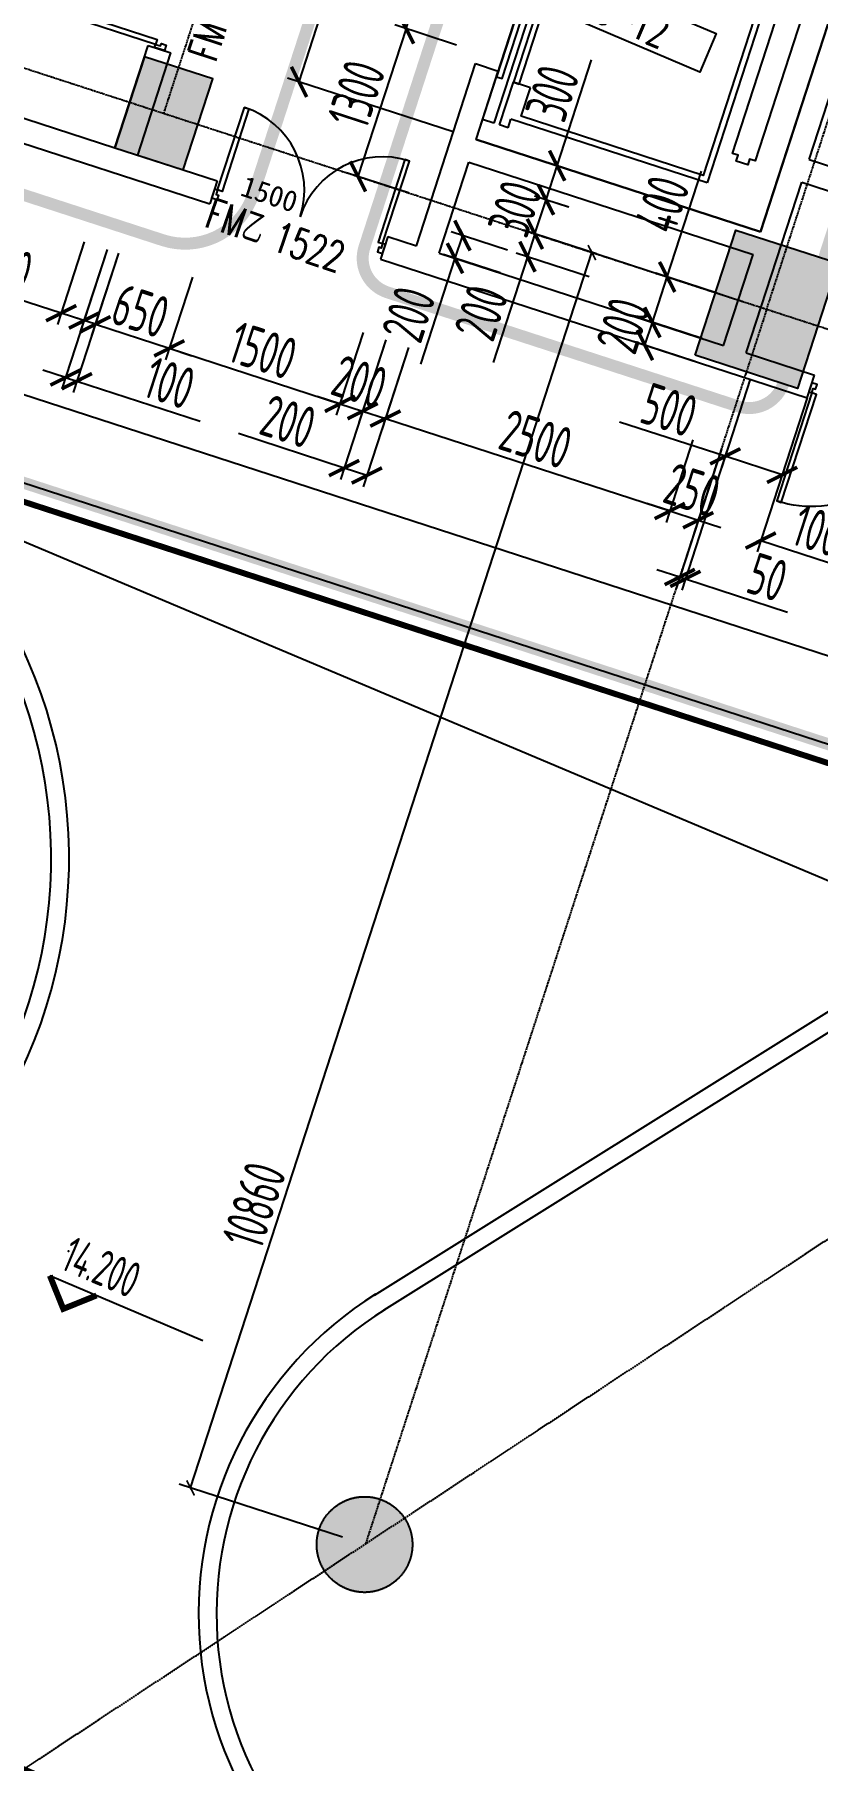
# Model space of a CAD drawing. Extents: x 11778731 to 12007717, y -6694179 to -6314888.
# Drawn here: x 11940898 to 11947444, y -6411741 to -6397310 of the extents above; entities that cross this region are included whole.
import ezdxf
from ezdxf.enums import TextEntityAlignment as Align
from ezdxf.xclip import XClip

# ---------------------------------------------------------------- set-up
doc = ezdxf.new("R2010")
doc.units = 0
doc.header["$LTSCALE"] = 10
doc.header["$MEASUREMENT"] = 0
doc.header["$XCLIPFRAME"] = 0
for name, pattern in [('A3-RG-axis-100$0$CENTER', [2, 1.25, -0.25, 0.25, -0.25]), ('A3-RI-5F$0$DASH', [0.35, 0.25, -0.1]), ('A3-RI-5F$0$DASHDOT', [1, 0.5, -0.25, 0, -0.25]), ('DASHED2', [0.375, 0.25, -0.125])]:
    doc.linetypes.add(name, pattern=pattern)
for name, color, linetype in [('A-CLOD', 200, 'Continuous'), ('A3-RB-5F-100$0$A-DIMS-100', 1, 'Continuous'), ('A3-RG-axis-100$0$A-DIMS-100', 1, 'Continuous'), ('A3-RG-axis-100$0$A-GRID', 1, 'A3-RG-axis-100$0$CENTER'), ('A3-RI-5F$0$0M-FIRE', 30, 'A3-RI-5F$0$DASHDOT'), ('A3-RI-5F$0$A-1-10-01~10(B1~wd)$0$A-EVTR', 3, 'Continuous'), ('A3-RI-5F$0$A-DOOR', 32, 'Continuous'), ('A3-RI-5F$0$A-EVTR', 3, 'Continuous'), ('A3-RI-5F$0$A-FLOR', 2, 'Continuous'), ('A3-RI-5F$0$A-STRS-HRAL', 80, 'Continuous'), ('A3-RI-5F$0$A-SYMB-VOID', 35, 'Continuous'), ('A3-RI-5F$0$A-WALL', 7, 'Continuous'), ('A3-RS-1F$0$A-HATH-GRAY', 8, 'Continuous'), ('A3-RS-1F$0$A-WALL', 7, 'Continuous'), ('A3-SYMB-5F-100$0$A-SYMB', 4, 'Continuous'), ('A3-SYMB-5F-100$0$A-SYMB-DOOR', 3, 'Continuous'), ('A3-SYMB-5F-100$0$A-SYMB-DOOR1', 3, 'Continuous'), ('A3-SYMB-5F-100$0$A-SYMB-DOOR2', 3, 'Continuous'), ('A3-SYMB-5F-100$0$A-SYMB-DOOR3', 3, 'Continuous'), ('A3-SYMB-5F-100$0$A-SYMB-NUMB-T', 4, 'Continuous')]:
    doc.layers.add(name, color=color, linetype=linetype)
doc.styles.add('A3-RB-5F-100$0$XD2008', font='xd-hzs.shx', dxfattribs={"width": 0.7, "bigfont": 'xd-hztxt.shx'})
doc.styles.add('A3-RG-axis-100$0$XD2008', font='xd-hzs.shx', dxfattribs={"width": 0.7, "bigfont": 'xd-hztxt.shx'})
doc.styles.add('A3-RI-5F$0$Standard', font='')
doc.styles.add('A3-SYMB-5F-100$0$ECADI-TXT', font='simplex.shx', dxfattribs={"bigfont": 'hztxt.shx'})
doc.styles.add('A3-SYMB-5F-100$0$XD2008', font='hzs.shx', dxfattribs={"width": 0.7, "bigfont": 'hztxt.shx'})
doc.styles.get('A3-RI-5F$0$Standard').set_extended_font_data('SimSun')
doc.dimstyles.new('A3-RB-5F-100$0$XD100$0', dxfattribs={"dimscale": 100, "dimtxt": 3.5, "dimasz": 2, "dimexe": 1, "dimexo": 2, "dimgap": 0.5, "dimtad": 1, "dimdec": 0, "dimdsep": 46, "dimtxsty": 'A3-RB-5F-100$0$XD2008', "dimblk1": 'A3-RB-5F-100$0$_ARCHTICK', "dimblk2": 'A3-RB-5F-100$0$_ARCHTICK', "dimsah": 1, "dimcen": 2.5, "dimclrt": 4, "dimaunit": 1, "dimadec": 0, "dimazin": 0, "dimtfac": 1, "dimtdec": 0, "dimtix": 1, "dimtmove": 0, "dimatfit": 3, "dimfxl": 0, "dimtolj": 1, "dimtzin": 0, "dimarcsym": 0})
doc.dimstyles.new('A3-RG-axis-100$0$XD100$0', dxfattribs={"dimscale": 100, "dimtxt": 3.5, "dimasz": 1, "dimexe": 1, "dimexo": 2, "dimgap": 0.5, "dimtad": 1, "dimdec": 0, "dimdsep": 46, "dimtxsty": 'A3-RG-axis-100$0$XD2008', "dimblk1": 'A3-RG-axis-100$0$_ARCHTICK', "dimblk2": 'A3-RG-axis-100$0$_ARCHTICK', "dimsah": 1, "dimcen": 2.5, "dimclrt": 4, "dimaunit": 1, "dimadec": 0, "dimazin": 0, "dimtfac": 1, "dimtdec": 0, "dimtix": 1, "dimtmove": 0, "dimatfit": 3, "dimfxl": 0, "dimtolj": 1, "dimtzin": 0, "dimarcsym": 0})

# ---------------------------------------------------------------- blocks, each defined once
blk = doc.blocks.new('A3-RI-5F$0$J-双扇门-1500')
for points in [[(25, 80), (25, 805), (65, 805), (65, 80)], [(1475, 80), (1475, 805), (1435, 805), (1435, 80)], [(0, 80), (25, 80), (25, 40), (45, 40), (45, 0), (0, 0)], [(1500, 80), (1475, 80), (1475, 40), (1455, 40), (1455, 0), (1500, 0)]]:
    blk.add_lwpolyline(points, close=True)
for centre, start, end in [((25, 80), 0, 90), ((1475, 80), 90, 180)]:
    blk.add_arc(centre, 725, start, end)
at = {"layer": 'Defpoints', "style": 'A3-RI-5F$0$Standard'}
blk.add_text('1500', height=175, rotation=360, dxfattribs=at).set_placement((210, 94))
blk = doc.blocks.new('A3-RI-5F$0$J-子母门-1300')
for points in [[(-73, 87), (-73, 899), (-30, 899), (-30, 87)], [(1130, 87), (1130, 520), (1173, 520), (1173, 87)], [(-100, 87), (-73, 87), (-73, 43), (-51, 43), (-51, 0), (-100, 0)], [(1200, 87), (1173, 87), (1173, 43), (1151, 43), (1151, 0), (1200, 0)]]:
    blk.add_lwpolyline(points, close=True)
for centre, radius, start, end in [((-73, 87), 812, 0, 90), ((1173, 87), 433, 90, 180)]:
    blk.add_arc(centre, radius, start, end)
at = {"layer": 'Defpoints', "style": 'A3-RI-5F$0$Standard'}
blk.add_text('1300', height=175, rotation=360, dxfattribs=at).set_placement((105, 72))
blk = doc.blocks.new('A3-RI-5F$0$2')
at = {"layer": 'A3-RI-5F$0$A-1-10-01~10(B1~wd)$0$A-EVTR'}
for p, q in [((2275, 2475), (2350, 2475)), ((2275, 2475), (2275, 2400)), ((2350, 2475), (2350, 2100)), ((2400, 225), (2400, 2475)), ((2400, 2475), (2500, 2475)), ((550, 300), (550, 2400)), ((550, 2400), (2275, 2400)), ((2200, 2100), (2350, 2100)), ((2200, 600), (2350, 600)), ((2350, 600), (2350, 225)), ((2275, 300), (550, 300)), ((2275, 300), (2275, 225)), ((2350, 225), (2275, 225)), ((2500, 225), (2400, 225))]:
    blk.add_line(p, q, dxfattribs=at)
for points in [[(0, 2650), (2500, 2650), (2500, 50), (0, 50)], [(375, 600), (375, 550), (275, 550), (275, 600), (225, 600), (225, 2100), (275, 2100), (275, 2150), (375, 2150), (375, 2100), (425, 2100), (425, 600)], [(2300, 1350), (2350, 1350), (2350, 2100), (2300, 2100)], [(2450, 1350), (2500, 1350), (2500, 2100), (2450, 2100)], [(2300, 1350), (2350, 1350), (2350, 600), (2300, 600)], [(2450, 1350), (2500, 1350), (2500, 600), (2450, 600)]]:
    blk.add_lwpolyline(points, close=True, dxfattribs=at)
blk.add_lwpolyline([(2200, 600), (2200, 350), (600, 350), (600, 2350), (2200, 2350), (2200, 2100)], dxfattribs=at)
blk = doc.blocks.new('A3-RI-5F$0$J-单扇门-1000')
for points in [[(-1000, -40), (-975, -40), (-975, 0), (-955, 0), (-955, 40), (-1000, 40)], [(0, -40), (-25, -40), (-25, 0), (-45, 0), (-45, 40), (0, 40)], [(-25, -40), (-25, -990), (-65, -990), (-65, -40)]]:
    blk.add_lwpolyline(points, close=True)
blk.add_arc((-25, -40), 950, 180, 270)
at = {"layer": 'Defpoints', "style": 'A3-RI-5F$0$Standard'}
blk.add_text('1000', height=175, rotation=360, dxfattribs=at).set_placement((-694, -218))
blk = doc.blocks.new('A3-RI-5F')
at = {"layer": 'A3-RI-5F$0$0M-FIRE', "const_width": 100}
blk.add_lwpolyline([(11967013, -6415253), (11967354, -6411246, 0.324925), (11965868, -6409201), (11937492, -6399981, 0.61964), (11935339, -6402015), (11936340, -6405264)], format="xyb", dxfattribs=at)
at = {"layer": 'A3-RI-5F$0$A-FLOR', "linetype": 'A3-RI-5F$0$DASH', "const_width": 50}
blk.add_lwpolyline([(11935482, -6401971), (11937485, -6408472, 0.221145), (11940310, -6411603), (11961152, -6420450, 0.509626), (11966700, -6417115), (11967196, -6411420, 0.349186), (11965822, -6409344), (11937379, -6400103, 0.607532), (11935482, -6401971)], format="xyb", close=True, dxfattribs=at)
at = {"layer": 'A3-RI-5F$0$A-STRS-HRAL'}
for p, q in [((11937492, -6399981), (11965868, -6409201)), ((11937379, -6400103), (11965822, -6409344))]:
    blk.add_line(p, q, dxfattribs=at)
at = {"layer": 'A3-RI-5F$0$A-STRS-HRAL', "color": 8}
for p, q in [((11943740, -6407850), (11948246, -6405034)), ((11948325, -6405161), (11943819, -6407977))]:
    blk.add_line(p, q, dxfattribs=at)
for centre, radius, start, end in [((11937037, -6404197), 4150, 302, 72), ((11937037, -6404197), 4000, 302, 72), ((11945419, -6410513), 3150, 122, 245.6181), ((11945419, -6410513), 3000, 122, 245.584)]:
    blk.add_arc(centre, radius, start, end, dxfattribs=at)
at = {"layer": 'A3-RI-5F$0$A-SYMB-VOID'}
blk.add_lwpolyline([(11937378, -6400103), (11964235, -6411426), (11964776, -6420196)], dxfattribs=at)
at = {"layer": 'A3-RI-5F$0$A-WALL'}
for p, q in [((11934565, -6396192), (11942364, -6398726)), ((11946967, -6398959), (11947770, -6396487)), ((11947374, -6398355), (11947930, -6396644)), ((11938146, -6397145), (11941570, -6398257)), ((11941570, -6398257), (11941848, -6397401)), ((11941848, -6397401), (11942038, -6397463)), ((11941760, -6398319), (11942038, -6397463)), ((11944090, -6399076), (11944585, -6397554)), ((11944585, -6397554), (11944775, -6397616)), ((11944585, -6397554), (11944775, -6397616)), ((11944589, -6398187), (11944775, -6397616)), ((11944589, -6398187), (11946967, -6398959)), ((11941760, -6398319), (11942426, -6398535)), ((11944280, -6399138), (11944528, -6398377)), ((11944528, -6398377), (11946905, -6399150)), ((11947374, -6398355), (11952081, -6399885)), ((11942426, -6398535), (11942364, -6398726)), ((11946848, -6399972), (11947312, -6398546)), ((11947312, -6398546), (11952019, -6400075)), ((11943852, -6398999), (11943791, -6399189)), ((11943852, -6398999), (11944090, -6399076)), ((11944280, -6399138), (11946658, -6399910)), ((11943791, -6399189), (11947357, -6400348)), ((11946658, -6399910), (11946905, -6399150)), ((11946848, -6399972), (11947419, -6400158)), ((11947357, -6400348), (11947419, -6400158))]:
    blk.add_line(p, q, dxfattribs=at)
at = {"layer": 'A3-RI-5F$0$A-DOOR'}
for name, p, rotation in [('A3-RI-5F$0$J-子母门-1300', (11942015, -6397350), 71.99999999805794), ('A3-RI-5F$0$J-双扇门-1500', (11942380, -6398678), 341.9999999999019)]:
    blk.add_blockref(name, p, dxfattribs=dict(at, rotation=rotation))
at = {"layer": 'A3-RI-5F$0$A-DOOR', "xscale": -1, "rotation": 341.9997067485441}
blk.add_blockref('A3-RI-5F$0$J-单扇门-1000', (11947385, -6400261), dxfattribs=at)
at = {"layer": 'A3-RI-5F$0$A-EVTR', "rotation": 162.0000000030334}
blk.add_blockref('A3-RI-5F$0$2', (11947786, -6396439), dxfattribs=at)
blk = doc.blocks.new('A3-RG-axis-100$0$_ARCHTICK')
at = {"color": 0, "linetype": 'ByBlock', "const_width": 0.15}
blk.add_lwpolyline([(-0.5, -0.5), (0.5, 0.5)], dxfattribs=at)
blk = doc.blocks.new('*D301')
at = {"layer": 'A3-RG-axis-100$0$A-DIMS-100', "color": 0, "lineweight": -2}
for p, q in [((11942202, -6409462), (11945558, -6399134)), ((11946829, -6399547), (11945463, -6399103)), ((11943473, -6409875), (11942107, -6409431))]:
    blk.add_line(p, q, dxfattribs=at)
at = {"layer": 'Defpoints', "color": 0}
for p in [(11945558, -6399134), (11947019, -6399608), (11943663, -6409937)]:
    blk.add_point(p, dxfattribs=at)
at = {"layer": 'A3-RG-axis-100$0$A-DIMS-100', "color": 0, "lineweight": -2, "xscale": 100, "yscale": 100, "zscale": 100}
for p, rotation in [((11945558, -6399134), 71.99999999988194), ((11942202, -6409462), 251.9999999998819)]:
    blk.add_blockref('A3-RG-axis-100$0$_ARCHTICK', p, dxfattribs=dict(at, rotation=rotation))
at = {"layer": 'A3-RG-axis-100$0$A-DIMS-100', "color": 4, "insert": (11942734, -6407098), "char_height": 350, "attachment_point": 5, "rotation": 72, "style": 'A3-RG-axis-100$0$XD2008'}
blk.add_mtext('\\A1;10860', dxfattribs=at)
blk = doc.blocks.new('A3-SYMB-5F-100$0$ECADI-TAG-HGHT（国标）')
at = {"layer": '', "color": 1}
blk.add_line((-2.12, 2.12), (11.77, 2.12), dxfattribs=at)
at = {"color": 1, "const_width": 0.5}
blk.add_lwpolyline([(-2.12, 2.12), (0, 0), (2.12, 2.12)], dxfattribs=at)
at = {"color": 1}
blk.add_point((-1.48, 4.6), dxfattribs=at)
at = {"style": 'A3-SYMB-5F-100$0$XD2008', "width": 0.7}
blk.add_attdef('FL', text='', height=3, dxfattribs=at).set_placement((-2.69, 2.97), align=Align.RIGHT)
for tag, p in [('F.F.L.', (2.28, 2.97)), ('T.O.S.', (2.28, -1.1))]:
    blk.add_attdef(tag, p, '', height=3, dxfattribs=at)
blk = doc.blocks.new('A3-SYMB-5F-100$0$ECADI-TAG-DOOR')
at = {"layer": 'A3-SYMB-5F-100$0$A-SYMB-DOOR', "style": 'A3-SYMB-5F-100$0$ECADI-TXT', "width": 0.7}
for tag, p in [('门窗主编号1', (-6.41, 7.26)), ('门窗主编号2', (2.08, 7.26))]:
    blk.add_attdef(tag, p, '', height=2.5, dxfattribs=at)
at = {"layer": 'A3-SYMB-5F-100$0$A-SYMB-DOOR', "style": 'A3-SYMB-5F-100$0$ECADI-TXT', "width": 0.7, "flags": 1}
for tag, p in [('洞口尺寸(宽X高)', (-6.42, 1.62)), ('备注', (-6.39, -1.21))]:
    blk.add_attdef(tag, p, '', height=2.5, dxfattribs=at)
at = {"layer": 'A3-SYMB-5F-100$0$A-SYMB-DOOR1', "style": 'A3-SYMB-5F-100$0$ECADI-TXT', "width": 0.7}
blk.add_attdef('门窗辅编号1', (-6.41, 4.41), '', height=2.5, dxfattribs=at)
at = {"layer": 'A3-SYMB-5F-100$0$A-SYMB-DOOR2', "style": 'A3-SYMB-5F-100$0$ECADI-TXT', "width": 0.7}
blk.add_attdef('门窗辅编号2', (-2.86, 4.41), '', height=2.5, dxfattribs=at)
at = {"layer": 'A3-SYMB-5F-100$0$A-SYMB-DOOR3', "style": 'A3-SYMB-5F-100$0$ECADI-TXT', "width": 0.7}
blk.add_attdef('门窗辅编号3', (2.32, 4.41), '', height=2.5, dxfattribs=at)
blk = doc.blocks.new('A3-SYMB-5F-100$0$ECADI-TAG-CODE')
at = {"layer": 'A3-SYMB-5F-100$0$A-SYMB-NUMB-T', "color": 1}
blk.add_lwpolyline([(0, 3.5), (15, 3.5), (15, 0), (0, 0)], close=True, dxfattribs=at)
at = {"layer": 'A3-SYMB-5F-100$0$A-SYMB-NUMB-T', "style": 'A3-SYMB-5F-100$0$ECADI-TXT', "width": 0.7}
blk.add_attdef('CODE', text='', height=2.5, dxfattribs=at).set_placement((7.5, 1.75), align=Align.MIDDLE_CENTER)
blk = doc.blocks.new('A3-SYMB-5F-100')
at = {"layer": 'A3-SYMB-5F-100$0$A-SYMB', "xscale": 100.0000000100172, "yscale": 100.0000000002328, "zscale": 100, "rotation": 337}
blk.add_blockref('A3-SYMB-5F-100$0$ECADI-TAG-CODE', (11945078, -6397038), dxfattribs=at).add_auto_attribs({'CODE': 'A3-T2'})
at = {"layer": 'A3-SYMB-5F-100$0$A-SYMB'}
ref = blk.add_blockref('A3-SYMB-5F-100$0$ECADI-TAG-HGHT（国标）', (11941138, -6407965), dxfattribs=dict(at, xscale=99.99999999999999, yscale=99.99999999999999, zscale=99.99999999999997, rotation=337))
ref.add_attrib('F.F.L.', '14.200', (11941103, -6407628), dxfattribs={"layer": '0', "height": 300, "rotation": 337, "style": 'A3-SYMB-5F-100$0$XD2008', "width": 0.7})
at = {"layer": 'A3-SYMB-5F-100$0$A-SYMB-DOOR'}
ref = blk.add_blockref('A3-SYMB-5F-100$0$ECADI-TAG-DOOR', (11943328, -6397092, -333), dxfattribs=dict(at, xscale=99.99999999997296, yscale=100, zscale=100, rotation=71.99999999999999))
ref.add_attrib('门窗主编号1', 'FM乙', dxfattribs={"height": 250, "rotation": 72, "style": 'A3-SYMB-5F-100$0$ECADI-TXT', "width": 0.7}).set_placement((11942564, -6397085, -333), align=Align.RIGHT)
ref.add_attrib('门窗主编号2', '1322', (11942599, -6396992), dxfattribs={"height": 250, "rotation": 72, "style": 'A3-SYMB-5F-100$0$ECADI-TXT', "width": 0.7})
ref = blk.add_blockref('A3-SYMB-5F-100$0$ECADI-TAG-DOOR', (11942756, -6399836, -333), dxfattribs=dict(at, xscale=99.99999999997291, yscale=100, zscale=100, rotation=341.1066567178231))
ref.add_attrib('门窗主编号1', 'FM乙', dxfattribs={"height": 250, "rotation": 341.1067, "style": 'A3-SYMB-5F-100$0$ECADI-TXT', "width": 0.7}).set_placement((11942774, -6399072, -333), align=Align.RIGHT)
ref.add_attrib('门窗主编号2', '1522', (11942867, -6399108), dxfattribs={"height": 250, "rotation": 341.1067, "style": 'A3-SYMB-5F-100$0$ECADI-TXT', "width": 0.7})
blk = doc.blocks.new('A3-RS-1F')
at = {"layer": 'A3-RS-1F$0$A-HATH-GRAY'}
for points in [[(11941817, -6397496), (11941570, -6398257), (11942140, -6398443), (11942387, -6397682)], [(11946761, -6398945), (11946421, -6399991), (11947277, -6400269), (11947617, -6399223)]]:
    blk.add_hatch(color=256, dxfattribs=at).paths.add_polyline_path(points)
h = blk.add_hatch(color=256, dxfattribs=at)
edge = h.paths.add_edge_path()
edge.add_arc((11943657, -6409935), 400, 0, 360)
at = {"layer": 'A3-RS-1F$0$A-WALL'}
for points in [[(11941817, -6397496), (11941570, -6398257), (11942140, -6398443), (11942387, -6397682)], [(11946421, -6399991), (11946761, -6398945), (11947617, -6399223), (11947277, -6400269)]]:
    blk.add_lwpolyline(points, close=True, dxfattribs=at)
blk.add_circle((11943657, -6409935), 400, dxfattribs=at)
blk = doc.blocks.new('A3-RB-5F-100$0$_ARCHTICK')
at = {"color": 0, "linetype": 'ByBlock', "const_width": 0.15}
blk.add_lwpolyline([(-0.5, -0.5), (0.5, 0.5)], dxfattribs=at)
blk = doc.blocks.new('*D966')
at = {"layer": 'A3-RB-5F-100$0$A-DIMS-100', "color": 0, "lineweight": -2}
for p, q in [((11946481, -6399853), (11945968, -6399686)), ((11946001, -6399907), (11946063, -6399717)), ((11946419, -6400043), (11945906, -6399876))]:
    blk.add_line(p, q, dxfattribs=at)
at = {"layer": 'Defpoints', "color": 0}
for p in [(11946063, -6399717), (11946671, -6399915), (11946609, -6400105)]:
    blk.add_point(p, dxfattribs=at)
at = {"layer": 'A3-RB-5F-100$0$A-DIMS-100', "color": 0, "lineweight": -2, "xscale": 200, "yscale": 200, "zscale": 200}
for p, rotation in [((11946063, -6399717), 72.00000000021721), ((11946001, -6399907), 252.0000000002172)]:
    blk.add_blockref('A3-RB-5F-100$0$_ARCHTICK', p, dxfattribs=dict(at, rotation=rotation))
at = {"layer": 'A3-RB-5F-100$0$A-DIMS-100', "color": 4, "insert": (11945818, -6399743), "char_height": 350, "attachment_point": 5, "rotation": 72, "style": 'A3-RB-5F-100$0$XD2008'}
blk.add_mtext('\\A1;200', dxfattribs=at)
blk = doc.blocks.new('*D967')
at = {"layer": 'A3-RB-5F-100$0$A-DIMS-100', "color": 0, "lineweight": -2}
for p, q in [((11946187, -6399337), (11946474, -6398452)), ((11946063, -6399717), (11946187, -6399337)), ((11946605, -6399473), (11946092, -6399306)), ((11946481, -6399853), (11945968, -6399686))]:
    blk.add_line(p, q, dxfattribs=at)
at = {"layer": 'Defpoints', "color": 0}
for p in [(11946187, -6399337), (11946795, -6399534), (11946671, -6399915)]:
    blk.add_point(p, dxfattribs=at)
at = {"layer": 'A3-RB-5F-100$0$A-DIMS-100', "color": 0, "lineweight": -2, "xscale": 200, "yscale": 200, "zscale": 200}
for p, rotation in [((11946187, -6399337), 72.00000000016958), ((11946063, -6399717), 252.0000000001696)]:
    blk.add_blockref('A3-RB-5F-100$0$_ARCHTICK', p, dxfattribs=dict(at, rotation=rotation))
at = {"layer": 'A3-RB-5F-100$0$A-DIMS-100', "color": 4, "insert": (11946147, -6398730), "char_height": 350, "attachment_point": 5, "rotation": 72, "style": 'A3-RB-5F-100$0$XD2008'}
blk.add_mtext('\\A1;400', dxfattribs=at)
blk = doc.blocks.new('*D1074')
at = {"layer": 'A3-RB-5F-100$0$A-DIMS-100', "color": 0, "lineweight": -2}
for p, q in [((11946481, -6399853), (11945968, -6399686)), ((11946001, -6399907), (11946063, -6399717)), ((11946419, -6400043), (11945906, -6399876))]:
    blk.add_line(p, q, dxfattribs=at)
at = {"layer": 'Defpoints', "color": 0}
for p in [(11946063, -6399717), (11946671, -6399915), (11946609, -6400105)]:
    blk.add_point(p, dxfattribs=at)
at = {"layer": 'A3-RB-5F-100$0$A-DIMS-100', "color": 0, "lineweight": -2, "xscale": 200, "yscale": 200, "zscale": 200}
for p, rotation in [((11946063, -6399717), 72.00000000021721), ((11946001, -6399907), 252.0000000002172)]:
    blk.add_blockref('A3-RB-5F-100$0$_ARCHTICK', p, dxfattribs=dict(at, rotation=rotation))
at = {"layer": 'A3-RB-5F-100$0$A-DIMS-100', "color": 4, "insert": (11945818, -6399743), "char_height": 350, "attachment_point": 5, "rotation": 72, "style": 'A3-RB-5F-100$0$XD2008'}
blk.add_mtext('\\A1;200', dxfattribs=at)
blk = doc.blocks.new('*D1075')
at = {"layer": 'A3-RB-5F-100$0$A-DIMS-100', "color": 0, "lineweight": -2}
for p, q in [((11946187, -6399337), (11946474, -6398452)), ((11946063, -6399717), (11946187, -6399337)), ((11946605, -6399473), (11946092, -6399306)), ((11946481, -6399853), (11945968, -6399686))]:
    blk.add_line(p, q, dxfattribs=at)
at = {"layer": 'Defpoints', "color": 0}
for p in [(11946187, -6399337), (11946795, -6399534), (11946671, -6399915)]:
    blk.add_point(p, dxfattribs=at)
at = {"layer": 'A3-RB-5F-100$0$A-DIMS-100', "color": 0, "lineweight": -2, "xscale": 200, "yscale": 200, "zscale": 200}
for p, rotation in [((11946187, -6399337), 72.00000000016958), ((11946063, -6399717), 252.0000000001696)]:
    blk.add_blockref('A3-RB-5F-100$0$_ARCHTICK', p, dxfattribs=dict(at, rotation=rotation))
at = {"layer": 'A3-RB-5F-100$0$A-DIMS-100', "color": 4, "insert": (11946147, -6398730), "char_height": 350, "attachment_point": 5, "rotation": 72, "style": 'A3-RB-5F-100$0$XD2008'}
blk.add_mtext('\\A1;400', dxfattribs=at)
blk = doc.blocks.new('*D1079')
at = {"layer": 'A3-RB-5F-100$0$A-DIMS-100', "color": 0, "lineweight": -2}
for p, q in [((11946481, -6399853), (11945968, -6399686)), ((11946001, -6399907), (11946063, -6399717)), ((11946419, -6400043), (11945906, -6399876))]:
    blk.add_line(p, q, dxfattribs=at)
at = {"layer": 'Defpoints', "color": 0}
for p in [(11946063, -6399717), (11946671, -6399915), (11946609, -6400105)]:
    blk.add_point(p, dxfattribs=at)
at = {"layer": 'A3-RB-5F-100$0$A-DIMS-100', "color": 0, "lineweight": -2, "xscale": 200, "yscale": 200, "zscale": 200}
for p, rotation in [((11946063, -6399717), 72.00000000021721), ((11946001, -6399907), 252.0000000002172)]:
    blk.add_blockref('A3-RB-5F-100$0$_ARCHTICK', p, dxfattribs=dict(at, rotation=rotation))
at = {"layer": 'A3-RB-5F-100$0$A-DIMS-100', "color": 4, "insert": (11945818, -6399743), "char_height": 350, "attachment_point": 5, "rotation": 72, "style": 'A3-RB-5F-100$0$XD2008'}
blk.add_mtext('\\A1;200', dxfattribs=at)
blk = doc.blocks.new('*D1080')
at = {"layer": 'A3-RB-5F-100$0$A-DIMS-100', "color": 0, "lineweight": -2}
for p, q in [((11946187, -6399337), (11946474, -6398452)), ((11946063, -6399717), (11946187, -6399337)), ((11946605, -6399473), (11946092, -6399306)), ((11946481, -6399853), (11945968, -6399686))]:
    blk.add_line(p, q, dxfattribs=at)
at = {"layer": 'Defpoints', "color": 0}
for p in [(11946187, -6399337), (11946795, -6399534), (11946671, -6399915)]:
    blk.add_point(p, dxfattribs=at)
at = {"layer": 'A3-RB-5F-100$0$A-DIMS-100', "color": 0, "lineweight": -2, "xscale": 200, "yscale": 200, "zscale": 200}
for p, rotation in [((11946187, -6399337), 72.00000000016958), ((11946063, -6399717), 252.0000000001696)]:
    blk.add_blockref('A3-RB-5F-100$0$_ARCHTICK', p, dxfattribs=dict(at, rotation=rotation))
at = {"layer": 'A3-RB-5F-100$0$A-DIMS-100', "color": 4, "insert": (11946147, -6398730), "char_height": 350, "attachment_point": 5, "rotation": 72, "style": 'A3-RB-5F-100$0$XD2008'}
blk.add_mtext('\\A1;400', dxfattribs=at)
blk = doc.blocks.new('*D1032')
at = {"layer": 'A3-RB-5F-100$0$A-DIMS-100', "color": 0, "lineweight": -2}
for p, q in [((11944796, -6396256), (11944279, -6396088)), ((11944004, -6397261), (11944375, -6396119)), ((11944425, -6397398), (11943909, -6397230))]:
    blk.add_line(p, q, dxfattribs=at)
at = {"layer": 'Defpoints', "color": 0}
for p in [(11944375, -6396119), (11944986, -6396318), (11944616, -6397459)]:
    blk.add_point(p, dxfattribs=at)
at = {"layer": 'A3-RB-5F-100$0$A-DIMS-100', "color": 0, "lineweight": -2, "xscale": 200, "yscale": 200, "zscale": 200}
for p, rotation in [((11944375, -6396119), 71.99810502977081), ((11944004, -6397261), 251.9981050297708)]:
    blk.add_blockref('A3-RB-5F-100$0$_ARCHTICK', p, dxfattribs=dict(at, rotation=rotation))
at = {"layer": 'A3-RB-5F-100$0$A-DIMS-100', "color": 4, "insert": (11943975, -6396620), "char_height": 350, "attachment_point": 5, "rotation": 71.9981, "style": 'A3-RB-5F-100$0$XD2008'}
blk.add_mtext('\\A1;1200', dxfattribs=at)
blk = doc.blocks.new('*D1033')
at = {"layer": 'A3-RB-5F-100$0$A-DIMS-100', "color": 0, "lineweight": -2}
for p, q in [((11944004, -6397261), (11943602, -6398497)), ((11944425, -6397398), (11943909, -6397230)), ((11944024, -6398634), (11943507, -6398466))]:
    blk.add_line(p, q, dxfattribs=at)
at = {"layer": 'Defpoints', "color": 0}
for p in [(11944616, -6397459), (11943602, -6398497), (11944214, -6398696)]:
    blk.add_point(p, dxfattribs=at)
at = {"layer": 'A3-RB-5F-100$0$A-DIMS-100', "color": 0, "lineweight": -2, "xscale": 200, "yscale": 200, "zscale": 200}
for p, rotation in [((11944004, -6397261), 71.99810502977085), ((11943602, -6398497), 251.9981050297708)]:
    blk.add_blockref('A3-RB-5F-100$0$_ARCHTICK', p, dxfattribs=dict(at, rotation=rotation))
at = {"layer": 'A3-RB-5F-100$0$A-DIMS-100', "color": 4, "insert": (11943589, -6397809), "char_height": 350, "attachment_point": 5, "rotation": 71.9981, "style": 'A3-RB-5F-100$0$XD2008'}
blk.add_mtext('\\A1;1300', dxfattribs=at)
blk = doc.blocks.new('*D1034')
at = {"layer": 'A3-RB-5F-100$0$A-DIMS-100', "color": 0, "lineweight": -2}
for p, q in [((11944853, -6399114), (11944380, -6398960)), ((11944475, -6398991), (11944413, -6399181)), ((11944413, -6399181), (11944126, -6400066)), ((11944791, -6399304), (11944318, -6399150))]:
    blk.add_line(p, q, dxfattribs=at)
at = {"layer": 'Defpoints', "color": 0}
for p in [(11944413, -6399181), (11945043, -6399175), (11944981, -6399366)]:
    blk.add_point(p, dxfattribs=at)
at = {"layer": 'A3-RB-5F-100$0$A-DIMS-100', "color": 0, "lineweight": -2, "xscale": 200, "yscale": 200, "zscale": 200}
for p, rotation in [((11944475, -6398991), 71.99810502977085), ((11944413, -6399181), 251.9981050297708)]:
    blk.add_blockref('A3-RB-5F-100$0$_ARCHTICK', p, dxfattribs=dict(at, rotation=rotation))
at = {"layer": 'A3-RB-5F-100$0$A-DIMS-100', "color": 4, "insert": (11944025, -6399649), "char_height": 350, "attachment_point": 5, "rotation": 71.9981, "style": 'A3-RB-5F-100$0$XD2008'}
blk.add_mtext('\\A1;200', dxfattribs=at)
blk = doc.blocks.new('*D984')
at = {"layer": 'A3-RB-5F-100$0$A-DIMS-100', "color": 0, "lineweight": -2}
for p, q in [((11943109, -6397706), (11943913, -6395233)), ((11945203, -6395652), (11943818, -6395202)), ((11944399, -6398125), (11943014, -6397675))]:
    blk.add_line(p, q, dxfattribs=at)
at = {"layer": 'Defpoints', "color": 0}
for p in [(11943913, -6395233), (11945393, -6395714), (11944589, -6398187)]:
    blk.add_point(p, dxfattribs=at)
at = {"layer": 'A3-RB-5F-100$0$A-DIMS-100', "color": 0, "lineweight": -2, "xscale": 200, "yscale": 200, "zscale": 200}
for p, rotation in [((11943913, -6395233), 71.99810502977081), ((11943109, -6397706), 251.9981050297708)]:
    blk.add_blockref('A3-RB-5F-100$0$_ARCHTICK', p, dxfattribs=dict(at, rotation=rotation))
at = {"layer": 'A3-RB-5F-100$0$A-DIMS-100', "color": 4, "insert": (11943297, -6396400), "char_height": 350, "attachment_point": 5, "rotation": 71.9981, "style": 'A3-RB-5F-100$0$XD2008'}
blk.add_mtext('\\A1;2600', dxfattribs=at)
blk = doc.blocks.new('*D986')
at = {"layer": 'A3-RB-5F-100$0$A-DIMS-100', "color": 0, "lineweight": -2}
for p, q in [((11945596, -6399145), (11944986, -6398947)), ((11945081, -6398978), (11945019, -6399168)), ((11945535, -6399335), (11944924, -6399137)), ((11945019, -6399168), (11944732, -6400052))]:
    blk.add_line(p, q, dxfattribs=at)
at = {"layer": 'Defpoints', "color": 0}
for p in [(11945081, -6398978), (11945787, -6399207), (11945725, -6399397)]:
    blk.add_point(p, dxfattribs=at)
at = {"layer": 'A3-RB-5F-100$0$A-DIMS-100', "color": 0, "lineweight": -2, "xscale": 200, "yscale": 200, "zscale": 200}
for p, rotation in [((11945081, -6398978), 71.99999999997073), ((11945019, -6399168), 251.9999999999707)]:
    blk.add_blockref('A3-RB-5F-100$0$_ARCHTICK', p, dxfattribs=dict(at, rotation=rotation))
at = {"layer": 'A3-RB-5F-100$0$A-DIMS-100', "color": 4, "insert": (11944631, -6399636), "char_height": 350, "attachment_point": 5, "rotation": 72, "style": 'A3-RB-5F-100$0$XD2008'}
blk.add_mtext('\\A1;200', dxfattribs=at)
blk = doc.blocks.new('*D987')
at = {"layer": 'A3-RB-5F-100$0$A-DIMS-100', "color": 0, "lineweight": -2}
for p, q in [((11945174, -6398692), (11945236, -6398502)), ((11945361, -6398753), (11945079, -6398661)), ((11945081, -6398978), (11945174, -6398692)), ((11945268, -6399038), (11944986, -6398947)), ((11945081, -6398978), (11945019, -6399168))]:
    blk.add_line(p, q, dxfattribs=at)
at = {"layer": 'Defpoints', "color": 0}
for p in [(11945174, -6398692), (11945551, -6398815), (11945459, -6399100)]:
    blk.add_point(p, dxfattribs=at)
at = {"layer": 'A3-RB-5F-100$0$A-DIMS-100', "color": 0, "lineweight": -2, "xscale": 200, "yscale": 200, "zscale": 200}
for p, rotation in [((11945174, -6398692), 251.9999999998429), ((11945081, -6398978), 71.99999999984283)]:
    blk.add_blockref('A3-RB-5F-100$0$_ARCHTICK', p, dxfattribs=dict(at, rotation=rotation))
at = {"layer": 'A3-RB-5F-100$0$A-DIMS-100', "color": 4, "insert": (11944914, -6398765), "char_height": 350, "attachment_point": 5, "rotation": 72, "style": 'A3-RB-5F-100$0$XD2008'}
blk.add_mtext('\\A1;300', dxfattribs=at)
blk = doc.blocks.new('*D988')
at = {"layer": 'A3-RB-5F-100$0$A-DIMS-100', "color": 0, "lineweight": -2}
for p, q in [((11945267, -6398407), (11945554, -6397522)), ((11945076, -6398345), (11945172, -6398376)), ((11945174, -6398692), (11945267, -6398407)), ((11945364, -6398754), (11945269, -6398723))]:
    blk.add_line(p, q, dxfattribs=at)
at = {"layer": 'Defpoints', "color": 0}
for p in [(11945267, -6398407), (11945267, -6398407), (11945174, -6398692)]:
    blk.add_point(p, dxfattribs=at)
at = {"layer": 'A3-RB-5F-100$0$A-DIMS-100', "color": 0, "lineweight": -2, "xscale": 200, "yscale": 200, "zscale": 200}
for p, rotation in [((11945267, -6398407), 71.99999999990638), ((11945174, -6398692), 251.9999999999064)]:
    blk.add_blockref('A3-RB-5F-100$0$_ARCHTICK', p, dxfattribs=dict(at, rotation=rotation))
at = {"layer": 'A3-RB-5F-100$0$A-DIMS-100', "color": 4, "insert": (11945227, -6397800), "char_height": 350, "attachment_point": 5, "rotation": 72, "style": 'A3-RB-5F-100$0$XD2008'}
blk.add_mtext('\\A1;300', dxfattribs=at)
blk = doc.blocks.new('*D860')
at = {"layer": 'A3-RB-5F-100$0$A-DIMS-100', "color": 0, "lineweight": -2}
for p, q in [((11946640, -6400776), (11946261, -6401941)), ((11946687, -6400791), (11946309, -6401957)), ((11946292, -6401846), (11946102, -6401785)), ((11946292, -6401846), (11946339, -6401862)), ((11946339, -6401862), (11947192, -6402139))]:
    blk.add_line(p, q, dxfattribs=at)
at = {"layer": 'Defpoints', "color": 0}
for p in [(11946701, -6400586), (11946749, -6400601), (11946339, -6401862)]:
    blk.add_point(p, dxfattribs=at)
at = {"layer": 'A3-RB-5F-100$0$A-DIMS-100', "color": 0, "lineweight": -2, "xscale": 200, "yscale": 200, "zscale": 200}
for p, rotation in [((11946292, -6401846), 341.9999999996162), ((11946339, -6401862), 161.9999999996162)]:
    blk.add_blockref('A3-RB-5F-100$0$_ARCHTICK', p, dxfattribs=dict(at, rotation=rotation))
at = {"layer": 'A3-RB-5F-100$0$A-DIMS-100', "color": 4, "insert": (11947026, -6401848), "char_height": 350, "attachment_point": 5, "rotation": 342, "style": 'A3-RB-5F-100$0$XD2008'}
blk.add_mtext('\\A1;50', dxfattribs=at)
blk = doc.blocks.new('*D861')
at = {"layer": 'A3-RB-5F-100$0$A-DIMS-100', "color": 0, "lineweight": -2}
for p, q in [((11946402, -6400699), (11946178, -6401389)), ((11946640, -6400776), (11946415, -6401466)), ((11946209, -6401294), (11946018, -6401232)), ((11946209, -6401294), (11946446, -6401371)), ((11946446, -6401371), (11946637, -6401433))]:
    blk.add_line(p, q, dxfattribs=at)
at = {"layer": 'Defpoints', "color": 0}
for p in [(11946464, -6400508), (11946701, -6400586), (11946446, -6401371)]:
    blk.add_point(p, dxfattribs=at)
at = {"layer": 'A3-RB-5F-100$0$A-DIMS-100', "color": 0, "lineweight": -2, "xscale": 200, "yscale": 200, "zscale": 200}
for p, rotation in [((11946209, -6401294), 342.0000000000355), ((11946446, -6401371), 162.0000000000355)]:
    blk.add_blockref('A3-RB-5F-100$0$_ARCHTICK', p, dxfattribs=dict(at, rotation=rotation))
at = {"layer": 'A3-RB-5F-100$0$A-DIMS-100', "color": 4, "insert": (11946397, -6401118), "char_height": 350, "attachment_point": 5, "rotation": 342, "style": 'A3-RB-5F-100$0$XD2008'}
blk.add_mtext('\\A1;250', dxfattribs=at)
blk = doc.blocks.new('*D862')
at = {"layer": 'A3-RB-5F-100$0$A-DIMS-100', "color": 0, "lineweight": -2}
for p, q in [((11944024, -6399926), (11943800, -6400616)), ((11943831, -6400521), (11946209, -6401294)), ((11946402, -6400699), (11946178, -6401389))]:
    blk.add_line(p, q, dxfattribs=at)
at = {"layer": 'Defpoints', "color": 0}
for p in [(11944086, -6399736), (11946464, -6400508), (11946209, -6401294)]:
    blk.add_point(p, dxfattribs=at)
at = {"layer": 'A3-RB-5F-100$0$A-DIMS-100', "color": 0, "lineweight": -2, "xscale": 200, "yscale": 200, "zscale": 200}
for p, rotation in [((11943831, -6400521), 161.9999999999711), ((11946209, -6401294), 341.9999999999711)]:
    blk.add_blockref('A3-RB-5F-100$0$_ARCHTICK', p, dxfattribs=dict(at, rotation=rotation))
at = {"layer": 'A3-RB-5F-100$0$A-DIMS-100', "color": 4, "insert": (11945089, -6400693), "char_height": 350, "attachment_point": 5, "rotation": 342, "style": 'A3-RB-5F-100$0$XD2008'}
blk.add_mtext('\\A1;2500', dxfattribs=at)
blk = doc.blocks.new('*D863')
at = {"layer": 'A3-RB-5F-100$0$A-DIMS-100', "color": 0, "lineweight": -2}
for p, q in [((11943834, -6399864), (11943455, -6401030)), ((11944024, -6399926), (11943646, -6401092)), ((11943486, -6400935), (11942602, -6400647)), ((11943676, -6400997), (11943486, -6400935))]:
    blk.add_line(p, q, dxfattribs=at)
at = {"layer": 'Defpoints', "color": 0}
for p in [(11943896, -6399674), (11944086, -6399736), (11943676, -6400997)]:
    blk.add_point(p, dxfattribs=at)
at = {"layer": 'A3-RB-5F-100$0$A-DIMS-100', "color": 0, "lineweight": -2, "xscale": 200, "yscale": 200, "zscale": 200}
for p, rotation in [((11943486, -6400935), 162.0000000000459), ((11943676, -6400997), 342.0000000000459)]:
    blk.add_blockref('A3-RB-5F-100$0$_ARCHTICK', p, dxfattribs=dict(at, rotation=rotation))
at = {"layer": 'A3-RB-5F-100$0$A-DIMS-100', "color": 4, "insert": (11943018, -6400546), "char_height": 350, "attachment_point": 5, "rotation": 342, "style": 'A3-RB-5F-100$0$XD2008'}
blk.add_mtext('\\A1;200', dxfattribs=at)
blk = doc.blocks.new('*D864')
at = {"layer": 'A3-RB-5F-100$0$A-DIMS-100', "color": 0, "lineweight": -2}
for p, q in [((11943644, -6399803), (11943420, -6400493)), ((11943834, -6399864), (11943610, -6400554)), ((11943451, -6400398), (11943260, -6400336)), ((11943451, -6400398), (11943641, -6400459)), ((11943641, -6400459), (11943831, -6400521))]:
    blk.add_line(p, q, dxfattribs=at)
at = {"layer": 'Defpoints', "color": 0}
for p in [(11943706, -6399612), (11943896, -6399674), (11943641, -6400459)]:
    blk.add_point(p, dxfattribs=at)
at = {"layer": 'A3-RB-5F-100$0$A-DIMS-100', "color": 0, "lineweight": -2, "xscale": 200, "yscale": 200, "zscale": 200}
for p, rotation in [((11943451, -6400398), 341.9999999999699), ((11943641, -6400459), 161.9999999999699)]:
    blk.add_blockref('A3-RB-5F-100$0$_ARCHTICK', p, dxfattribs=dict(at, rotation=rotation))
at = {"layer": 'A3-RB-5F-100$0$A-DIMS-100', "color": 4, "insert": (11943615, -6400214), "char_height": 350, "attachment_point": 5, "rotation": 342, "style": 'A3-RB-5F-100$0$XD2008'}
blk.add_mtext('\\A1;200', dxfattribs=at)
blk = doc.blocks.new('*D865')
at = {"layer": 'A3-RB-5F-100$0$A-DIMS-100', "color": 0, "lineweight": -2}
for p, q in [((11942217, -6399339), (11941993, -6400029)), ((11943644, -6399803), (11943420, -6400493)), ((11942024, -6399934), (11943451, -6400398))]:
    blk.add_line(p, q, dxfattribs=at)
at = {"layer": 'Defpoints', "color": 0}
for p in [(11942279, -6399149), (11943706, -6399612), (11943451, -6400398)]:
    blk.add_point(p, dxfattribs=at)
at = {"layer": 'A3-RB-5F-100$0$A-DIMS-100', "color": 0, "lineweight": -2, "xscale": 200, "yscale": 200, "zscale": 200}
for p, rotation in [((11942024, -6399934), 161.9999999999706), ((11943451, -6400398), 341.9999999999706)]:
    blk.add_blockref('A3-RB-5F-100$0$_ARCHTICK', p, dxfattribs=dict(at, rotation=rotation))
at = {"layer": 'A3-RB-5F-100$0$A-DIMS-100', "color": 4, "insert": (11942807, -6399952), "char_height": 350, "attachment_point": 5, "rotation": 342, "style": 'A3-RB-5F-100$0$XD2008'}
blk.add_mtext('\\A1;1500', dxfattribs=at)
blk = doc.blocks.new('*D866')
at = {"layer": 'A3-RB-5F-100$0$A-DIMS-100', "color": 0, "lineweight": -2}
for p, q in [((11941599, -6399138), (11941375, -6399828)), ((11942217, -6399339), (11941993, -6400029)), ((11941406, -6399733), (11941216, -6399671)), ((11941406, -6399733), (11942024, -6399934)), ((11942024, -6399934), (11942214, -6399996))]:
    blk.add_line(p, q, dxfattribs=at)
at = {"layer": 'Defpoints', "color": 0}
for p in [(11941661, -6398948), (11942279, -6399149), (11942024, -6399934)]:
    blk.add_point(p, dxfattribs=at)
at = {"layer": 'A3-RB-5F-100$0$A-DIMS-100', "color": 0, "lineweight": -2, "xscale": 200, "yscale": 200, "zscale": 200}
for p, rotation in [((11941406, -6399733), 341.9999999999862), ((11942024, -6399934), 161.9999999999863)]:
    blk.add_blockref('A3-RB-5F-100$0$_ARCHTICK', p, dxfattribs=dict(at, rotation=rotation))
at = {"layer": 'A3-RB-5F-100$0$A-DIMS-100', "color": 4, "insert": (11941784, -6399620), "char_height": 350, "attachment_point": 5, "rotation": 342, "style": 'A3-RB-5F-100$0$XD2008'}
blk.add_mtext('\\A1;650', dxfattribs=at)
blk = doc.blocks.new('*D867')
at = {"layer": 'A3-RB-5F-100$0$A-DIMS-100', "color": 0, "lineweight": -2}
for p, q in [((11941504, -6399107), (11941125, -6400273)), ((11941599, -6399138), (11941220, -6400304)), ((11941156, -6400178), (11940966, -6400116)), ((11941156, -6400178), (11941251, -6400209)), ((11941251, -6400209), (11942282, -6400543))]:
    blk.add_line(p, q, dxfattribs=at)
at = {"layer": 'Defpoints', "color": 0}
for p in [(11941566, -6398917), (11941661, -6398948), (11941251, -6400209)]:
    blk.add_point(p, dxfattribs=at)
at = {"layer": 'A3-RB-5F-100$0$A-DIMS-100', "color": 0, "lineweight": -2, "xscale": 200, "yscale": 200, "zscale": 200}
for p, rotation in [((11941156, -6400178), 342.0000000001593), ((11941251, -6400209), 162.0000000001593)]:
    blk.add_blockref('A3-RB-5F-100$0$_ARCHTICK', p, dxfattribs=dict(at, rotation=rotation))
at = {"layer": 'A3-RB-5F-100$0$A-DIMS-100', "color": 4, "insert": (11942026, -6400224), "char_height": 350, "attachment_point": 5, "rotation": 342, "style": 'A3-RB-5F-100$0$XD2008'}
blk.add_mtext('\\A1;100', dxfattribs=at)
blk = doc.blocks.new('*D868')
at = {"layer": 'A3-RB-5F-100$0$A-DIMS-100', "color": 0, "lineweight": -2}
for p, q in [((11941314, -6399045), (11941090, -6399736)), ((11941504, -6399107), (11941280, -6399797)), ((11941120, -6399640), (11940236, -6399353)), ((11941311, -6399702), (11941120, -6399640))]:
    blk.add_line(p, q, dxfattribs=at)
at = {"layer": 'Defpoints', "color": 0}
for p in [(11941376, -6398855), (11941566, -6398917), (11941311, -6399702)]:
    blk.add_point(p, dxfattribs=at)
at = {"layer": 'A3-RB-5F-100$0$A-DIMS-100', "color": 0, "lineweight": -2, "xscale": 200, "yscale": 200, "zscale": 200}
for p, rotation in [((11941120, -6399640), 161.9999999998682), ((11941311, -6399702), 341.9999999998682)]:
    blk.add_blockref('A3-RB-5F-100$0$_ARCHTICK', p, dxfattribs=dict(at, rotation=rotation))
at = {"layer": 'A3-RB-5F-100$0$A-DIMS-100', "color": 4, "insert": (11940653, -6399252), "char_height": 350, "attachment_point": 5, "rotation": 342, "style": 'A3-RB-5F-100$0$XD2008'}
blk.add_mtext('\\A1;200', dxfattribs=at)
blk = doc.blocks.new('*D869')
at = {"layer": 'A3-RB-5F-100$0$A-DIMS-100', "color": 0, "lineweight": -2}
for p, q in [((11946882, -6400193), (11946641, -6400933)), ((11947357, -6400348), (11947117, -6401087)), ((11946672, -6400837), (11945788, -6400550)), ((11947148, -6400992), (11946672, -6400837))]:
    blk.add_line(p, q, dxfattribs=at)
at = {"layer": 'Defpoints', "color": 0}
for p in [(11946943, -6400003), (11947419, -6400158), (11947148, -6400992)]:
    blk.add_point(p, dxfattribs=at)
at = {"layer": 'A3-RB-5F-100$0$A-DIMS-100', "color": 0, "lineweight": -2, "xscale": 200, "yscale": 200, "zscale": 200}
for p, rotation in [((11946672, -6400837), 161.9999999998164), ((11947148, -6400992), 341.9999999998164)]:
    blk.add_blockref('A3-RB-5F-100$0$_ARCHTICK', p, dxfattribs=dict(at, rotation=rotation))
at = {"layer": 'A3-RB-5F-100$0$A-DIMS-100', "color": 4, "insert": (11946204, -6400449), "char_height": 350, "attachment_point": 5, "rotation": 342, "style": 'A3-RB-5F-100$0$XD2008'}
blk.add_mtext('\\A1;500', dxfattribs=at)
blk = doc.blocks.new('*D870')
at = {"layer": 'A3-RB-5F-100$0$A-DIMS-100', "color": 0, "lineweight": -2}
for p, q in [((11947357, -6400348), (11946939, -6401636)), ((11948308, -6400657), (11947890, -6401945)), ((11946969, -6401541), (11947920, -6401850))]:
    blk.add_line(p, q, dxfattribs=at)
at = {"layer": 'Defpoints', "color": 0}
for p in [(11947419, -6400158), (11948370, -6400467), (11947920, -6401850)]:
    blk.add_point(p, dxfattribs=at)
at = {"layer": 'A3-RB-5F-100$0$A-DIMS-100', "color": 0, "lineweight": -2, "xscale": 200, "yscale": 200, "zscale": 200}
for p, rotation in [((11946969, -6401541), 161.999999999787), ((11947920, -6401850), 341.999999999787)]:
    blk.add_blockref('A3-RB-5F-100$0$_ARCHTICK', p, dxfattribs=dict(at, rotation=rotation))
at = {"layer": 'A3-RB-5F-100$0$A-DIMS-100', "color": 4, "insert": (11947514, -6401481), "char_height": 350, "attachment_point": 5, "rotation": 342, "style": 'A3-RB-5F-100$0$XD2008'}
blk.add_mtext('\\A1;1000', dxfattribs=at)
blk = doc.blocks.new('*D586')
at = {"layer": 'A3-RB-5F-100$0$A-DIMS-100', "color": 0, "lineweight": -2}
for p, q in [((11937553, -6399793), (11937740, -6399219)), ((11937709, -6399314), (11966085, -6408533)), ((11965930, -6409011), (11966116, -6408438))]:
    blk.add_line(p, q, dxfattribs=at)
at = {"layer": 'Defpoints', "color": 0}
for p in [(11937491, -6399983), (11966085, -6408533), (11965868, -6409201)]:
    blk.add_point(p, dxfattribs=at)
at = {"layer": 'A3-RB-5F-100$0$A-DIMS-100', "color": 0, "lineweight": -2, "xscale": 200, "yscale": 200, "zscale": 200}
for p, rotation in [((11937709, -6399314), 162.0028284172369), ((11966085, -6408533), 342.002828417237)]:
    blk.add_blockref('A3-RB-5F-100$0$_ARCHTICK', p, dxfattribs=dict(at, rotation=rotation))
at = {"layer": 'A3-RB-5F-100$0$A-DIMS-100', "color": 4, "insert": (11953678, -6404266), "char_height": 350, "attachment_point": 5, "rotation": 342.0028, "style": 'A3-RB-5F-100$0$XD2008'}
blk.add_mtext('\\A1;29837', dxfattribs=at)
blk = doc.blocks.new('A3-RG-axis-100')
at = {"layer": 'A3-RG-axis-100$0$A-GRID'}
for p, q in [((11941978.8, -6397969.5), (11948713.2, -6377243.2)), ((11947019.4, -6399607.3), (11953753.8, -6378881)), ((11907916.9, -6386902.1), (12002104.9, -6417505.7)), ((11947019.4, -6399607.3), (11943665.6, -6409929.1)), ((11937347.4, -6414093.2), (11955262.9, -6402285.8))]:
    blk.add_line(p, q, dxfattribs=at)
at = {"layer": 'A3-RG-axis-100$0$A-DIMS-100'}
dim = blk.add_linear_dim(base=(11945557.7, -6399133.7), p1=(11943663.1, -6409937), p2=(11947019, -6399608.5), angle=72, dimstyle='A3-RG-axis-100$0$XD100$0', override={"dimasz": 1}, dxfattribs=at)
dim.commit()
dim.dimension.update_dxf_attribs({"geometry": '*D301', "text_midpoint": (11942947.5, -6407167.1), "dimtype": 128})
blk = doc.blocks.new('A3-RB-5F-100')
at = {"layer": 'A3-RB-5F-100$0$A-DIMS-100'}
for base, p1, p2, picture, middle in [((11943912.7, -6395233.2), (11944589.4, -6398186.9), (11945392.8, -6395714.1), '*D984', (11943297, -6396400)), ((11944374.6, -6396119.3), (11944615.5, -6397459.3), (11944986.3, -6396318.1), '*D1032', (11943975.1, -6396620.4)), ((11943601.9, -6398496.9), (11944615.5, -6397459.3), (11944213.8, -6398695.7), '*D1033', (11943588.8, -6397809.2))]:
    dim = blk.add_linear_dim(base=base, p1=p1, p2=p2, angle=71.9981, dimstyle='A3-RB-5F-100$0$XD100$0', dxfattribs=at)
    dim.commit()
    dim.dimension.update_dxf_attribs({"geometry": picture, "text_midpoint": middle})
for base, p1, p2, angle, picture, middle, dimtype in [((11945266.7, -6398406.9), (11945174, -6398692.2), (11945266.7, -6398406.9), 72, '*D988', (11945441.3, -6397869.6), 129), ((11946186.7, -6399336.8), (11946671.3, -6399914.8), (11946794.9, -6399534.4), 72, '*D967', (11946361.3, -6398799.4), 129), ((11946186.7, -6399336.8), (11946671.3, -6399914.8), (11946794.9, -6399534.4), 72, '*D1075', (11946361.3, -6398799.4), 129), ((11946186.7, -6399336.8), (11946671.3, -6399914.8), (11946794.9, -6399534.4), 72, '*D1080', (11946361.3, -6398799.4), 129), ((11945081.2, -6398977.6), (11945724.8, -6399397), (11945786.6, -6399206.8), 72, '*D986', (11944844.9, -6399705.1), 129), ((11941310.6, -6399702.3), (11941375.6, -6398855.3), (11941565.8, -6398917.1), 342, '*D868', (11940583.1, -6399465.9), 129), ((11941251.3, -6400208.5), (11941565.8, -6398917.1), (11941660.9, -6398948), 342, '*D867', (11941956.7, -6400437.7), 129), ((11944413.3, -6399181.1), (11945043.1, -6399175.5), (11944981.3, -6399365.7), 71.9981, '*D1034', (11944238.7, -6399718.4), 128), ((11966085.3, -6408532.9), (11937491.5, -6399982.9), (11965868.2, -6409201.5), 342.00283, '*D586', (11953608.2, -6404479.5), 129), ((11946063.1, -6399717.2), (11946609.5, -6400105), (11946671.3, -6399914.8), 72, '*D966', (11946032.2, -6399812.3), 129), ((11946063.1, -6399717.2), (11946609.5, -6400105), (11946671.3, -6399914.8), 72, '*D1074', (11946032.2, -6399812.3), 129), ((11946063.1, -6399717.2), (11946609.5, -6400105), (11946671.3, -6399914.8), 72, '*D1079', (11946032.2, -6399812.3), 129), ((11943676.5, -6400996.5), (11943895.9, -6399674.1), (11944086.1, -6399735.9), 342, '*D863', (11942948.9, -6400760.1), 129), ((11947147.8, -6400992), (11946943.3, -6400003.2), (11947418.9, -6400157.7), 342, '*D869', (11946134.9, -6400662.8), 129), ((11946339.4, -6401861.8), (11946701.5, -6400585.7), (11946749, -6400601.2), 342, '*D860', (11946956, -6402062.1), 129)]:
    dim = blk.add_linear_dim(base=base, p1=p1, p2=p2, angle=angle, dimstyle='A3-RB-5F-100$0$XD100$0', dxfattribs=at)
    dim.commit()
    dim.dimension.update_dxf_attribs({"geometry": picture, "text_midpoint": middle, "dimtype": dimtype})
for p1, p2, distance, picture, middle in [((11945458.5, -6399100.1), (11945551.2, -6398814.8), 396.7, '*D987', (11944913.6, -6398765.4)), ((11941660.9, -6398948), (11942279.1, -6399148.8), -825.6, '*D866', (11941784.4, -6399619.6)), ((11942279.1, -6399148.8), (11943705.6, -6399612.3), -825.6, '*D865', (11942806.7, -6399951.8)), ((11943705.6, -6399612.3), (11943895.9, -6399674.1), -825.6, '*D864', (11943615.1, -6400214.5)), ((11944086.1, -6399735.9), (11946463.7, -6400508.5), -825.6, '*D862', (11945089.3, -6400693.4)), ((11947418.9, -6400157.7), (11948369.9, -6400466.7), -1454.4, '*D870', (11947514.5, -6401481.4)), ((11946463.7, -6400508.5), (11946701.5, -6400585.7), -825.6, '*D861', (11946397, -6401118.3))]:
    dim = blk.add_aligned_dim(p1=p1, p2=p2, distance=distance, dimstyle='A3-RB-5F-100$0$XD100$0', dxfattribs=at)
    dim.commit()
    dim.dimension.update_dxf_attribs({"geometry": picture, "text_midpoint": middle})

msp = doc.modelspace()

# ---------------------------------------------------------------- linework, layer by layer
at = {"layer": 'A-CLOD', "linetype": 'DASHED2', "const_width": 100}
for points in [[(11941390, -6387453), (11945318, -6388729, -0.414214), (11945703, -6389485), (11942727, -6398644, -0.414214), (11941971, -6399030), (11938044, -6397753, -0.414214), (11937658, -6396997), (11940634, -6387838, -0.414214)], [(11946231, -6392132), (11949164, -6393085, -0.414214), (11949356, -6393463), (11947159, -6400226, -0.414214), (11946781, -6400419), (11943848, -6399466, -0.414214), (11943656, -6399088), (11945853, -6392325, -0.414214)]]:
    msp.add_lwpolyline(points, format="xyb", close=True, dxfattribs=at)

# ---------------------------------------------------------------- block references
for name in ['A3-RI-5F', 'A3-RB-5F-100', 'A3-RG-axis-100', 'A3-SYMB-5F-100']:
    msp.add_blockref(name, (0, 0))
ref = msp.add_blockref('A3-RS-1F', (0, 0))
XClip(ref).set_block_clipping_path([(11889357.2540208902, -6419160.0659107883), (11910185.3192560691, -6426457.2118252832), (11927068.6119189896, -6433453.578039011), (11979134.5699833296, -6452657.9184868541), (12009188.7333128508, -6389730.3223040896), (11892617.6820170097, -6360484.8154213969), (11881387.5678784791, -6407421.677106794)])

doc.saveas('drawing.dxf')
